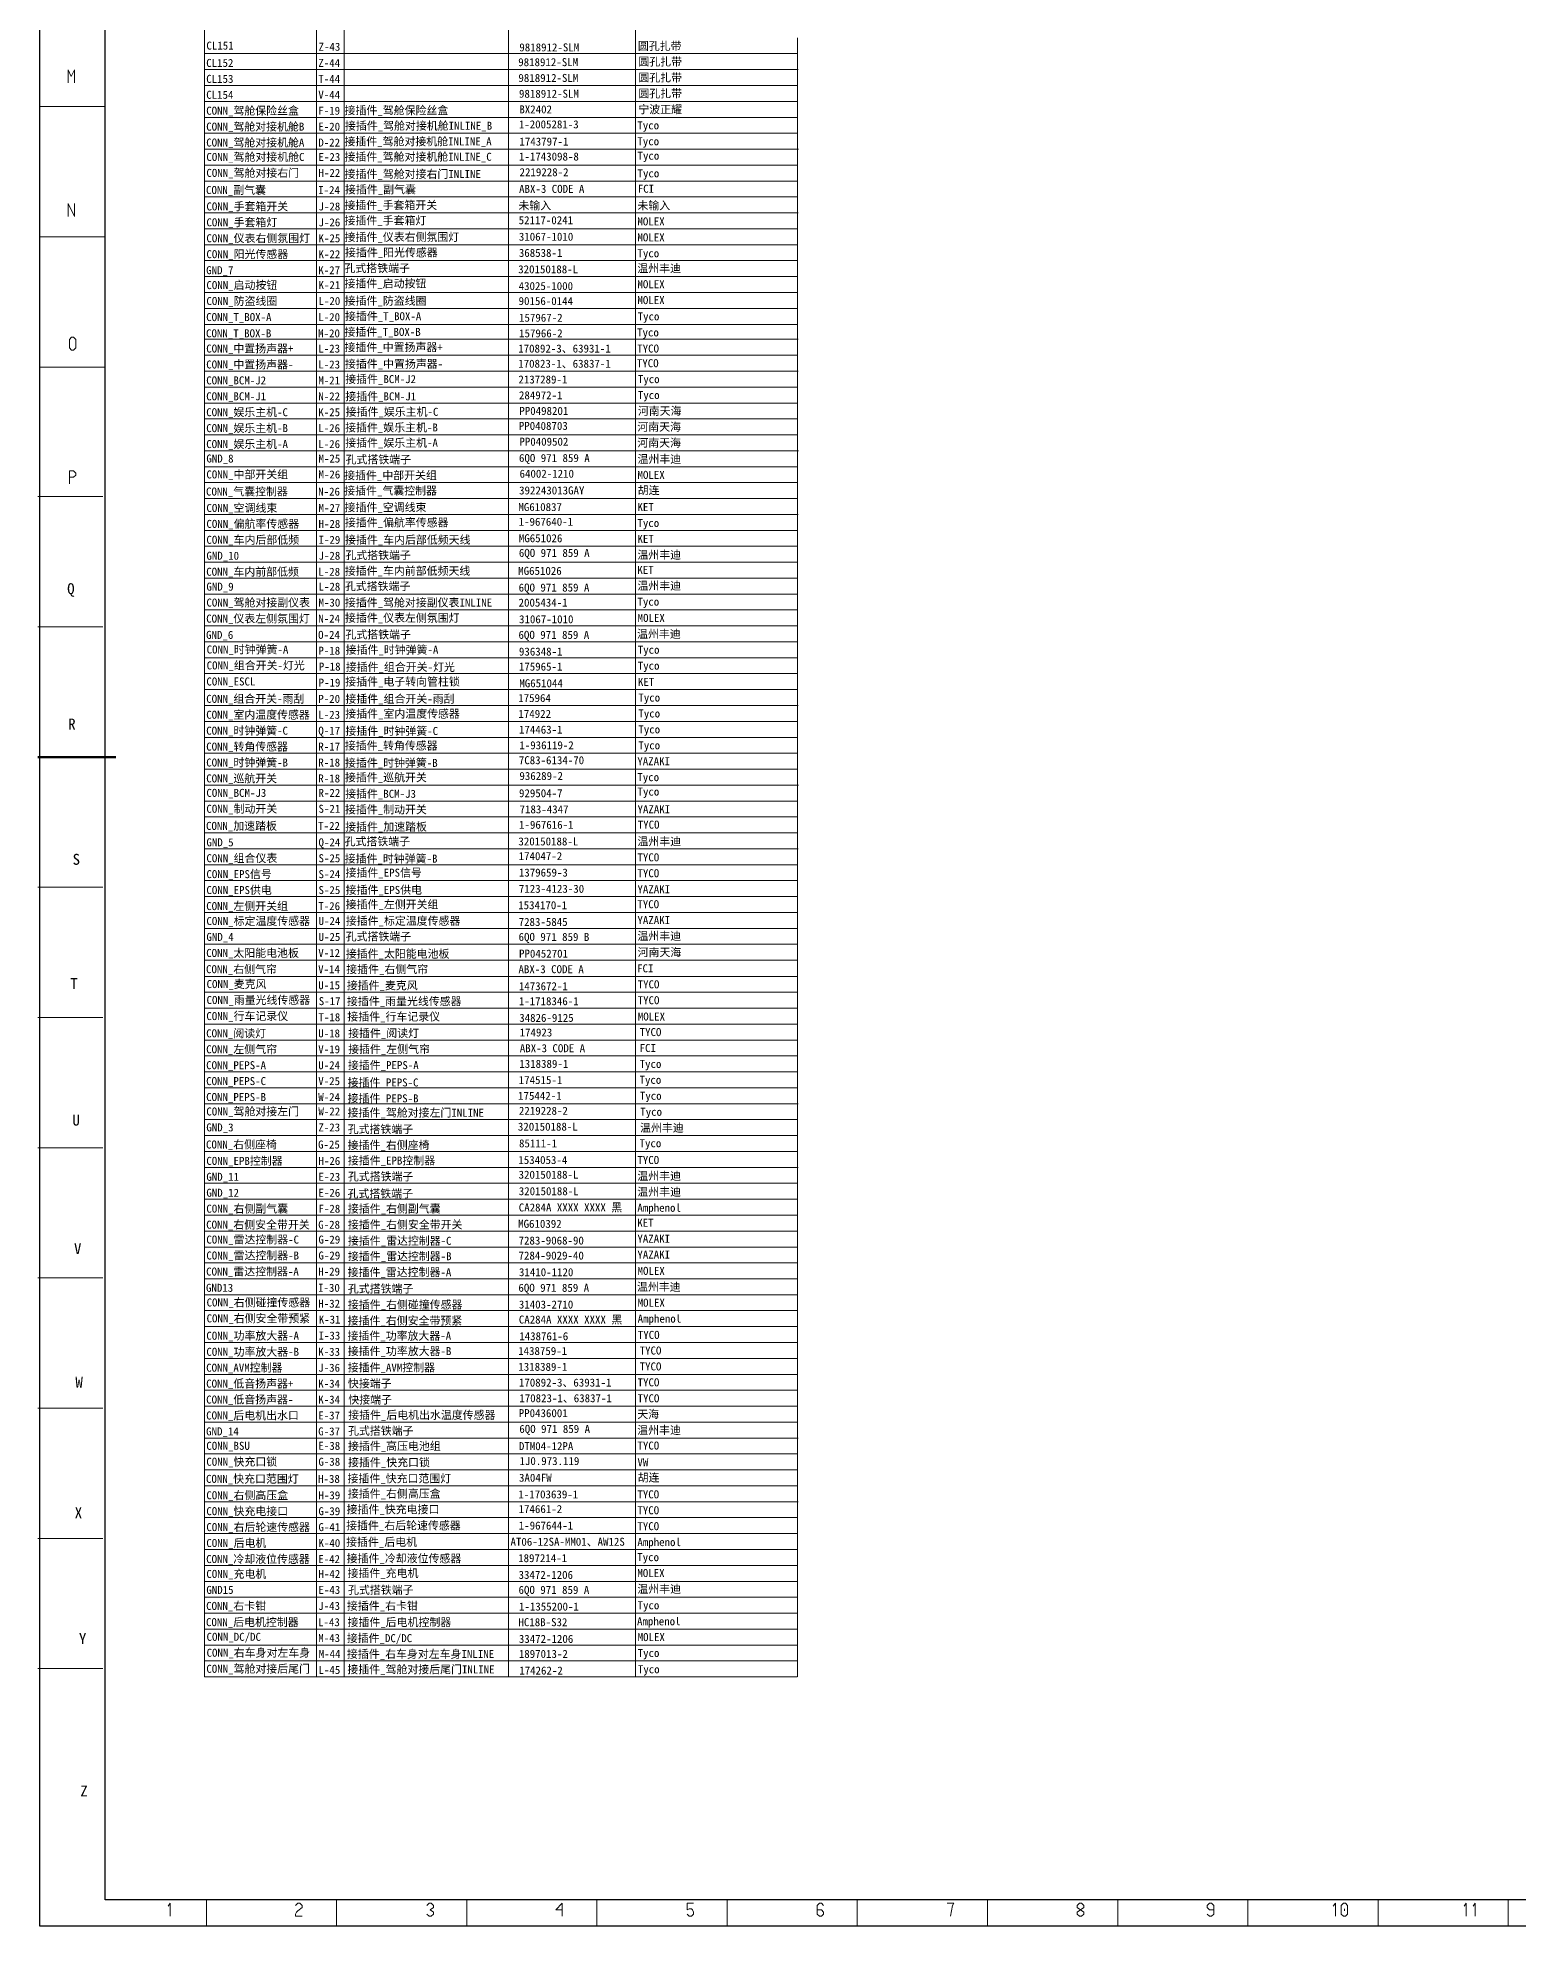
# Model space of a CAD drawing. Header units: millimetres. Extents: x 17 to 3784, y 12 to 1382.
# Drawn here: x 17 to 586, y 12 to 737 of the extents above; entities that cross this region are included whole.
import ezdxf

# ---------------------------------------------------------------- set-up
doc = ezdxf.new("R2010")
doc.units = ezdxf.units.MM
doc.styles.add('FangSong_GB2312_Style', font='simfang.ttf')

msp = doc.modelspace()

# ---------------------------------------------------------------- linework, layer by layer
for points in [[(18.14, 1381.34), (3479.85, 1381.34), (3479.85, 12.21), (18.14, 12.21)], [(43.28, 1371.36), (3469.6, 1371.36), (3469.6, 22.31), (43.28, 22.31)]]:
    msp.add_lwpolyline(points, close=True)
at = {"color": 0, "linetype": 'Continuous', "lineweight": 13}
for points in [[(81.45, 865.64), (81.45, 731.18)], [(124.51, 865.64), (124.51, 731.18)], [(135.06, 865.64), (135.06, 731.18)], [(198.21, 865.64), (198.21, 731.18)], [(247, 865.64), (247, 731.18)], [(81.45, 737.27), (81.45, 602.8)], [(124.51, 737.27), (124.51, 602.8)], [(135.06, 737.27), (135.06, 602.8)], [(198.21, 737.27), (198.21, 602.8)], [(247, 737.27), (247, 602.8)], [(309.22, 737.27), (309.22, 602.8)], [(81.45, 731.18), (309.15, 731.18)], [(81.45, 725.04), (309.41, 725.04)], [(81.45, 718.93), (309.18, 718.93)], [(81.45, 712.82), (309.29, 712.82)], [(81.45, 706.71), (309.25, 706.71)], [(81.45, 700.6), (309.37, 700.6)], [(81.45, 694.48), (309.53, 694.48)], [(81.45, 688.37), (309.25, 688.37)], [(81.45, 682.26), (309.16, 682.26)], [(81.45, 676.15), (309.14, 676.15)], [(81.45, 670.04), (309.44, 670.04)], [(81.45, 663.92), (309.17, 663.92)], [(81.45, 657.81), (309.16, 657.81)], [(81.45, 651.7), (309.18, 651.7)], [(81.45, 645.59), (309.22, 645.59)], [(81.45, 639.48), (309.37, 639.48)], [(81.45, 633.36), (309.37, 633.36)], [(81.45, 627.25), (309.19, 627.25)], [(81.45, 621.5), (81.45, 487.03)], [(81.45, 621.5), (309.43, 621.5)], [(124.51, 621.5), (124.51, 487.03)], [(135.06, 621.5), (135.06, 487.03)], [(198.21, 621.5), (198.21, 487.03)], [(247, 621.5), (247, 487.03)], [(309.22, 621.5), (309.22, 493.15)], [(81.45, 615.38), (309.18, 615.38)], [(81.45, 609.27), (309.41, 609.27)], [(81.45, 603.16), (309.18, 603.16)], [(81.45, 597.05), (309.29, 597.05)], [(81.45, 590.94), (309.25, 590.94)], [(81.45, 584.82), (309.36, 584.82)], [(81.45, 578.71), (309.53, 578.71)], [(81.45, 572.6), (309.25, 572.6)], [(81.45, 566.49), (309.16, 566.49)], [(81.45, 560.38), (309.14, 560.38)], [(81.45, 554.26), (309.43, 554.26)], [(81.45, 548.15), (309.17, 548.15)], [(81.45, 542.04), (309.16, 542.04)], [(81.45, 535.93), (309.18, 535.93)], [(81.45, 529.82), (309.22, 529.82)], [(81.45, 523.7), (309.36, 523.7)], [(81.45, 517.59), (309.36, 517.59)], [(81.45, 511.48), (309.19, 511.48)], [(81.45, 505.37), (309.24, 505.37)], [(81.45, 499.26), (309.15, 499.26)], [(81.45, 493.14), (309.24, 493.14)], [(124.51, 493.12), (124.51, 358.66)], [(135.06, 493.12), (135.06, 358.66)], [(198.21, 493.12), (198.21, 358.66)], [(247, 493.12), (247, 358.66)], [(309.23, 493.12), (309.23, 358.66)], [(81.45, 487.03), (309.15, 487.03)], [(81.45, 480.9), (309.41, 480.9)], [(81.45, 474.78), (309.18, 474.78)], [(81.45, 468.67), (309.29, 468.67)], [(81.45, 462.56), (309.25, 462.56)], [(81.45, 456.45), (309.37, 456.45)], [(81.45, 450.34), (309.53, 450.34)], [(81.45, 444.22), (309.25, 444.22)], [(81.45, 438.11), (309.16, 438.11)], [(81.45, 432), (309.14, 432)], [(81.45, 425.89), (309.44, 425.89)], [(81.45, 419.78), (309.17, 419.78)], [(81.45, 413.66), (309.16, 413.66)], [(81.45, 407.55), (309.18, 407.55)], [(81.45, 401.44), (309.22, 401.44)], [(81.45, 395.33), (309.37, 395.33)], [(81.45, 389.22), (309.37, 389.22)], [(81.45, 383.11), (309.19, 383.11)], [(81.42, 376.91), (309.22, 376.91)], [(81.42, 370.8), (309.12, 370.8)], [(81.42, 364.68), (309.22, 364.68)], [(81.42, 358.57), (309.12, 358.57)], [(81.42, 358.57), (81.42, 236.33)], [(81.42, 358.57), (309.38, 358.57)], [(124.48, 358.57), (124.48, 236.33)], [(135.03, 358.57), (135.03, 236.33)], [(198.18, 358.57), (198.18, 236.33)], [(246.98, 358.57), (246.98, 236.33)], [(309.2, 358.57), (309.2, 242.45)], [(81.42, 352.46), (309.15, 352.46)], [(81.42, 346.35), (309.27, 346.35)], [(81.42, 340.24), (309.23, 340.24)], [(81.42, 334.12), (309.34, 334.12)], [(81.42, 328.01), (309.5, 328.01)], [(81.42, 321.9), (309.23, 321.9)], [(81.42, 315.79), (309.13, 315.79)], [(81.42, 309.68), (309.11, 309.68)], [(81.42, 303.56), (309.41, 303.56)], [(81.42, 297.45), (309.14, 297.45)], [(81.42, 291.34), (309.14, 291.34)], [(81.42, 285.23), (309.15, 285.23)], [(81.42, 279.12), (309.19, 279.12)], [(81.42, 273), (309.34, 273)], [(81.42, 266.89), (309.34, 266.89)], [(81.42, 260.78), (309.16, 260.78)], [(81.42, 254.67), (309.22, 254.67)], [(81.42, 248.56), (309.12, 248.56)], [(81.42, 242.44), (309.22, 242.44)], [(81.43, 242.42), (81.43, 107.96)], [(124.48, 242.42), (124.48, 107.96)], [(135.04, 242.42), (135.04, 107.96)], [(198.19, 242.42), (198.19, 107.96)], [(246.98, 242.42), (246.98, 107.96)], [(309.2, 242.42), (309.2, 107.96)], [(81.42, 236.33), (309.12, 236.33)], [(81.43, 230.2), (309.39, 230.2)], [(81.43, 224.09), (309.15, 224.09)], [(81.43, 217.97), (309.27, 217.97)], [(81.43, 211.86), (309.23, 211.86)], [(81.43, 205.75), (309.34, 205.75)], [(81.43, 199.64), (309.51, 199.64)], [(81.43, 193.53), (309.23, 193.53)], [(81.43, 187.41), (309.13, 187.41)], [(81.43, 181.3), (309.11, 181.3)], [(81.43, 175.19), (309.41, 175.19)], [(81.43, 169.08), (309.14, 169.08)], [(81.43, 162.97), (309.14, 162.97)], [(81.43, 156.85), (309.15, 156.85)], [(81.43, 150.74), (309.19, 150.74)], [(81.43, 144.63), (309.34, 144.63)], [(81.43, 138.52), (309.34, 138.52)], [(81.43, 132.41), (309.16, 132.41)], [(81.43, 126.29), (309.22, 126.29)], [(81.43, 120.18), (309.13, 120.18)], [(81.43, 114.07), (309.22, 114.07)], [(81.43, 107.96), (309.13, 107.96)]]:
    msp.add_lwpolyline(points, dxfattribs=at)
at = {"color": 7, "linetype": 'Continuous', "lineweight": 13}
for points in [[(29.03, 719.95), (29.03, 724.95)], [(29.03, 724.95), (30.28, 722.45)], [(30.28, 722.45), (31.53, 724.95)], [(31.53, 724.95), (31.53, 719.95)], [(18.18, 710.87), (43.18, 710.87)], [(29.03, 668.64), (29.03, 673.64)], [(29.03, 673.64), (31.53, 668.64)], [(31.53, 668.64), (31.53, 673.64)], [(18.18, 660.87), (43.18, 660.87)], [(30.38, 622.33), (29.53, 621.47)], [(29.53, 621.47), (29.53, 618.18)], [(29.53, 618.18), (30.38, 617.33)], [(31.16, 622.33), (30.38, 622.33)], [(30.38, 617.33), (31.16, 617.33)], [(32.03, 621.47), (31.16, 622.33)], [(31.16, 617.33), (32.03, 618.18)], [(32.03, 621.08), (32.03, 621.47)], [(32.03, 618.58), (32.03, 621.08)], [(32.03, 618.18), (32.03, 618.58)], [(18.18, 610.87), (43.18, 610.87)], [(29.53, 566.02), (29.53, 571.02)], [(29.53, 571.02), (31.16, 571.02)], [(31.16, 568.52), (29.53, 568.52)], [(31.16, 571.02), (32.03, 570.16)], [(32.03, 569.38), (31.16, 568.52)], [(32.03, 570.16), (32.03, 569.38)], [(17.39, 561.13), (42.39, 561.13)], [(17.39, 511.13), (42.39, 511.13)], [(17.39, 411.14), (42.39, 411.14)], [(17.39, 361.13), (42.39, 361.13)], [(17.39, 311.13), (42.39, 311.13)], [(17.39, 261.13), (42.39, 261.13)], [(17.39, 211.13), (42.39, 211.13)], [(17.39, 161.13), (42.39, 161.13)], [(17.39, 111.13), (42.39, 111.13)], [(82.18, 12.34), (82.18, 22.33)], [(132.18, 12.34), (132.18, 22.33)], [(182.18, 12.34), (182.18, 22.33)], [(232.18, 12.34), (232.18, 22.33)], [(282.18, 12.34), (282.18, 22.33)], [(332.18, 12.34), (332.18, 22.33)], [(382.18, 12.34), (382.18, 22.33)], [(432.18, 12.34), (432.18, 22.33)], [(482.18, 12.34), (482.18, 22.33)], [(532.18, 12.34), (532.18, 22.33)], [(582.18, 12.34), (582.18, 22.33)], [(68.3, 21.03), (67.44, 19.93)], [(68.3, 16.03), (68.3, 21.03)], [(116.44, 20.17), (117.29, 21.03)], [(116.83, 17.67), (116.44, 16.88)], [(116.44, 16.88), (116.44, 16.03)], [(116.44, 16.03), (118.94, 16.03)], [(117.29, 18.13), (116.83, 17.67)], [(117.29, 21.03), (118.08, 21.03)], [(118.94, 19.39), (117.29, 18.13)], [(118.08, 21.03), (118.94, 20.17)], [(118.94, 20.17), (118.94, 19.39)], [(166.89, 20.17), (167.75, 21.03)], [(167.75, 16.03), (166.89, 16.88)], [(167.75, 21.03), (168.53, 21.03)], [(168.53, 16.03), (167.75, 16.03)], [(169.39, 19.39), (168.14, 18.53)], [(168.14, 18.53), (169.39, 17.67)], [(168.53, 21.03), (169.39, 20.17)], [(169.39, 16.88), (168.53, 16.03)], [(169.39, 20.17), (169.39, 19.39)], [(169.39, 17.67), (169.39, 16.88)], [(218.84, 21.03), (216.34, 18.53)], [(216.34, 18.53), (218.84, 18.53)], [(218.84, 16.03), (218.84, 21.03)], [(269.29, 21.03), (266.79, 21.03)], [(266.79, 21.03), (266.79, 18.53)], [(266.79, 18.53), (267.65, 18.92)], [(267.65, 16.03), (266.79, 16.88)], [(267.65, 18.92), (268.43, 18.92)], [(268.43, 16.03), (267.65, 16.03)], [(268.43, 18.92), (268.9, 18.53)], [(269.29, 16.88), (268.43, 16.03)], [(268.9, 18.53), (269.29, 17.67)], [(269.29, 17.67), (269.29, 16.88)], [(317.59, 21.03), (316.74, 20.17)], [(316.74, 20.17), (316.74, 16.88)], [(318.38, 18.53), (316.74, 18.53)], [(316.74, 16.88), (317.59, 16.03)], [(318.38, 21.03), (317.59, 21.03)], [(317.59, 16.03), (318.38, 16.03)], [(319.24, 20.17), (318.38, 21.03)], [(319.24, 17.67), (318.38, 18.53)], [(318.38, 16.03), (319.24, 16.88)], [(319.24, 16.88), (319.24, 17.67)], [(369.19, 21.03), (366.69, 21.03)], [(367.94, 16.03), (368.33, 18.13)], [(368.33, 18.13), (368.79, 20.17)], [(368.79, 20.17), (369.19, 21.03)], [(416.64, 20.17), (417.5, 21.03)], [(416.64, 19.39), (416.64, 20.17)], [(419.14, 17.67), (416.64, 19.39)], [(419.14, 19.39), (416.64, 17.67)], [(416.64, 17.67), (416.64, 16.88)], [(416.64, 16.88), (417.5, 16.03)], [(417.5, 21.03), (418.28, 21.03)], [(417.5, 16.03), (418.28, 16.03)], [(418.28, 21.03), (419.14, 20.17)], [(418.28, 16.03), (419.14, 16.88)], [(419.14, 20.17), (419.14, 19.39)], [(419.14, 16.88), (419.14, 17.67)], [(466.59, 20.17), (467.45, 21.03)], [(466.59, 19.39), (466.59, 20.17)], [(467.45, 18.53), (466.59, 19.39)], [(467.45, 16.03), (466.59, 16.88)], [(467.45, 21.03), (468.23, 21.03)], [(469.09, 18.53), (467.45, 18.53)], [(468.23, 16.03), (467.45, 16.03)], [(468.23, 21.03), (469.09, 20.17)], [(469.09, 16.88), (468.23, 16.03)], [(469.09, 20.17), (469.09, 16.88)], [(515.82, 21.03), (514.96, 19.93)], [(515.82, 16.03), (515.82, 21.03)], [(518.87, 21.03), (518.01, 20.17)], [(518.01, 20.17), (518.01, 16.88)], [(518.01, 16.88), (518.87, 16.03)], [(519.65, 21.03), (518.87, 21.03)], [(518.87, 16.03), (519.65, 16.03)], [(519.26, 18.92), (519.26, 18.13)], [(520.51, 20.17), (519.65, 21.03)], [(519.65, 16.03), (520.51, 16.88)], [(520.51, 19.78), (520.51, 20.17)], [(520.51, 17.28), (520.51, 19.78)], [(520.51, 16.88), (520.51, 17.28)], [(566.08, 21.03), (565.22, 19.93)], [(566.08, 16.03), (566.08, 21.03)], [(569.52, 21.03), (568.66, 19.93)], [(569.52, 16.03), (569.52, 21.03)]]:
    msp.add_lwpolyline(points, dxfattribs=at)
at = {"color": 253, "linetype": 'Continuous', "lineweight": 13}
msp.add_lwpolyline([(81.45, 493.12), (81.45, 358.66)], dxfattribs=at)
at = {"color": 7, "linetype": 'Continuous', "lineweight": 50}
msp.add_lwpolyline([(17.39, 461.13), (47.39, 461.13)], dxfattribs=at)

# ---------------------------------------------------------------- texts
at = {"color": 0, "linetype": 'Continuous', "style": 'FangSong_GB2312_Style'}
for s, height, p in [('CL151', 3.072, (82.17, 732.74)), ('Z-43', 3.072, (125.25, 732.3)), ('9818912-SLM ', 3.0724, (202.36, 732.06)), ('圆孔扎带', 3.072, (247.91, 732.57)), ('CL152', 3.072, (82.1, 726.08)), ('Z-44', 3.072, (125.16, 726.08)), ('9818912-SLM ', 3.0724, (201.94, 726.38)), ('圆孔扎带', 3.072, (248.08, 726.57)), ('CL153', 3.072, (82.1, 719.96)), ('T-44', 3.072, (125.16, 719.96)), ('9818912-SLM ', 3.0724, (202.01, 720.32)), ('圆孔扎带', 3.072, (248.08, 720.45)), ('圆孔扎带', 3.072, (248.08, 714.34)), ('CL154', 3.072, (82.1, 713.85)), ('CONN_驾舱保险丝盒', 3.0724, (82.1, 707.74)), ('V-44', 3.072, (125.16, 713.85)), ('F-19', 3.072, (125.16, 707.74)), ('接插件_驾舱保险丝盒', 3.072, (135.26, 707.89)), ('9818912-SLM ', 3.0724, (202.23, 714.26)), ('BX2402', 3.072, (202.37, 708.26)), ('宁波正耀', 3.072, (248.08, 708.23)), ('CONN_驾舱对接机舱B', 3.0724, (82.1, 701.63)), ('E-20', 3.072, (125.16, 701.63)), ('接插件_驾舱对接机舱INLINE_B', 3.0724, (135.39, 701.96)), ('1-2005281-3', 3.0724, (202.17, 702.51)), ('Tyco', 3.072, (247.69, 702.12)), ('CONN_驾舱对接机舱A', 3.0724, (82.1, 695.52)), ('D-22', 3.072, (125.16, 695.52)), ('接插件_驾舱对接机舱INLINE_A', 3.0724, (135.19, 695.94)), ('1743797-1 ', 3.072, (202.39, 695.88)), ('Tyco', 3.072, (247.69, 696.01)), ('CONN_驾舱对接机舱C', 3.0724, (82.17, 689.98)), ('E-23', 3.072, (125.22, 689.98)), ('接插件_驾舱对接机舱INLINE_C', 3.0724, (135.22, 690.06)), ('1-1743098-8', 3.0724, (202.23, 690.14)), ('Tyco', 3.072, (247.76, 690.47)), ('CONN_驾舱对接右门', 3.0724, (82.17, 683.86)), ('H-22', 3.072, (125.22, 683.86)), ('接插件_驾舱对接右门INLINE', 3.0724, (135.27, 683.43)), ('2219228-2', 3.072, (202.45, 684.14)), ('Tyco', 3.072, (247.76, 683.69)), ('CONN_副气囊', 3.072, (82.04, 677.29)), ('CONN_手套箱开关', 3.072, (82.18, 670.99)), ('I-24', 3.072, (125.1, 677.29)), ('接插件_手套箱开关', 3.072, (135.2, 671.48)), ('接插件_副气囊', 3.072, (135.4, 677.5)), ('未输入', 3.072, (202.01, 671.34)), ('ABX-3 CODE A', 3.0724, (202.27, 677.73)), ('未输入', 3.072, (247.73, 671.34)), ('FCI', 3.072, (247.84, 677.78)), ('CONN_手套箱灯', 3.072, (82.18, 664.88)), ('J-28', 3.072, (125.23, 670.99)), ('J-26', 3.072, (125.23, 664.88)), ('接插件_手套箱灯', 3.072, (135.23, 665.59)), ('52117-0241 ', 3.0724, (202.1, 665.7)), ('MOLEX', 3.072, (247.73, 665.23)), ('CONN_仪表右侧氛围灯', 3.0724, (82.18, 658.77)), ('K-25', 3.072, (125.23, 658.77)), ('接插件_仪表右侧氛围灯', 3.0724, (135.27, 659.22)), ('31067-1010', 3.072, (202.18, 659.37)), ('MOLEX', 3.072, (247.73, 659.11)), ('CONN_阳光传感器', 3.072, (82.18, 652.65)), ('K-22', 3.072, (125.23, 652.65)), ('接插件_阳光传感器', 3.072, (135.4, 653.29)), ('368538-1', 3.072, (202.18, 653.15)), ('Tyco', 3.072, (247.73, 653)), ('GND_7', 3.072, (82.1, 646.5)), ('K-27', 3.072, (125.16, 646.5)), ('孔式搭铁端子', 3.072, (135.2, 647.27)), ('320150188-L', 3.0724, (201.93, 646.85)), ('温州丰迪', 3.072, (247.69, 647.22)), ('CONN_启动按钮', 3.072, (82.18, 640.78)), ('CONN_防盗线圈', 3.072, (82.18, 634.67)), ('K-21', 3.072, (125.23, 640.78)), ('接插件_启动按钮', 3.072, (135.23, 641.39)), ('接插件_防盗线圈', 3.072, (135.28, 634.76)), ('43025-1000', 3.072, (202.1, 640.42)), ('MOLEX', 3.072, (247.73, 641.13)), ('MOLEX', 3.072, (247.73, 635.02)), ('CONN_T_BOX-A', 3.0724, (82.09, 628.5)), ('L-20', 3.072, (125.15, 628.5)), ('L-20', 3.072, (125.23, 634.67)), ('接插件_T_BOX-A', 3.0724, (135.41, 628.83)), ('90156-0144', 3.072, (202.08, 634.66)), ('157967-2', 3.072, (202.25, 628.26)), ('Tyco', 3.072, (247.8, 628.77)), ('CONN_T_BOX-B', 3.0724, (82.04, 622.27)), ('M-20', 3.072, (125.09, 622.27)), ('接插件_T_BOX-B', 3.0724, (135.2, 622.81)), ('157966-2', 3.072, (202.27, 622.27)), ('Tyco', 3.072, (247.59, 622.62)), ('CONN_中置扬声器+', 3.0724, (82.1, 616.42)), ('L-23', 3.072, (125.16, 616.42)), ('接插件_中置扬声器+', 3.072, (135.23, 616.92)), ('CONN_中置扬声器-', 3.0724, (82.1, 610.3)), ('L-23', 3.072, (125.16, 610.3)), ('接插件_中置扬声器-', 3.072, (135.38, 610.52)), ('CONN_BCM-J2', 3.0724, (82.1, 604.19)), ('M-21', 3.072, (125.16, 604.19)), ('接插件_BCM-J2', 3.072, (135.48, 604.69)), ('2137289-1', 3.072, (202, 604.54)), ('Tyco', 3.072, (247.89, 604.68)), ('CONN_BCM-J1', 3.0724, (82.1, 598.08)), ('CONN_娱乐主机-C', 3.0724, (82.1, 591.97)), ('N-22', 3.072, (125.16, 598.08)), ('K-25', 3.072, (125.16, 591.97)), ('接插件_BCM-J1', 3.072, (135.53, 598.06)), ('接插件_娱乐主机-C', 3.072, (135.66, 592.13)), ('284972-1', 3.072, (202.22, 598.48)), ('PP0498201', 3.072, (202.37, 592.48)), ('Tyco', 3.072, (247.89, 598.57)), ('河南天海', 3.072, (247.89, 592.46)), ('CONN_娱乐主机-B', 3.0724, (82.1, 585.86)), ('L-26', 3.072, (125.16, 585.86)), ('接插件_娱乐主机-B', 3.072, (135.46, 586.11)), ('PP0408703', 3.072, (202.17, 586.74)), ('河南天海', 3.072, (247.69, 586.35)), ('CONN_娱乐主机-A', 3.0724, (82.1, 579.74)), ('L-26', 3.072, (125.16, 579.74)), ('接插件_娱乐主机-A', 3.072, (135.49, 580.23)), ('PP0409502', 3.072, (202.39, 580.68)), ('河南天海', 3.072, (247.69, 580.23)), ('GND_8', 3.072, (82.16, 574.2)), ('M-25', 3.072, (125.22, 574.2)), ('孔式搭铁端子', 3.072, (135.63, 573.82)), ('6QO 971 859 A', 3.0724, (202.23, 574.39)), ('温州丰迪', 3.072, (247.76, 573.99)), ('CONN_中部开关组', 3.072, (82.16, 568.09)), ('M-26', 3.072, (125.22, 568.09)), ('接插件_中部开关组', 3.072, (135.09, 567.75)), ('64002-1210', 3.072, (202.45, 568.37)), ('MOLEX', 3.072, (247.76, 567.92)), ('CONN_气囊控制器', 3.072, (82.04, 561.51)), ('CONN_空调线束', 3.072, (82.18, 555.22)), ('N-26', 3.072, (125.1, 561.51)), ('接插件_气囊控制器', 3.072, (135.12, 561.86)), ('接插件_空调线束', 3.072, (135.26, 555.46)), ('MG610837', 3.072, (202.01, 555.57)), ('392243013GAY', 3.0724, (202.27, 561.95)), ('KET', 3.072, (247.73, 555.57)), ('胡连', 3.072, (247.84, 562.01)), ('CONN_偏航率传感器', 3.0724, (82.18, 549.11)), ('M-27', 3.072, (125.23, 555.22)), ('H-28', 3.072, (125.23, 549.11)), ('接插件_偏航率传感器', 3.072, (135.36, 549.63)), ('1-967640-1', 3.072, (202.1, 549.93)), ('Tyco', 3.072, (247.73, 549.45)), ('CONN_车内后部低频', 3.0724, (82.18, 542.99)), ('I-29', 3.072, (125.23, 542.99)), ('接插件_车内后部低频天线', 3.0724, (135.42, 543)), ('MG651026', 3.072, (202.18, 543.6)), ('KET', 3.072, (247.73, 543.34)), ('GND_10', 3.072, (82.18, 536.88)), ('J-28', 3.072, (125.23, 536.88)), ('孔式搭铁端子', 3.072, (135.54, 537.07)), ('6QO 971 859 A', 3.0724, (202.18, 537.96)), ('温州丰迪', 3.072, (247.73, 537.23)), ('CONN_车内前部低频', 3.0724, (82.1, 530.73)), ('L-28', 3.072, (125.16, 530.73)), ('接插件_车内前部低频天线', 3.0724, (135.34, 531.05)), ('MG651026', 3.072, (201.93, 531.07)), ('KET', 3.072, (247.69, 531.45)), ('GND_9', 3.072, (82.18, 525.01)), ('CONN_驾舱对接副仪表', 3.0724, (82.18, 518.89)), ('L-28', 3.072, (125.23, 525.01)), ('接插件_驾舱对接副仪表INLINE', 3.0724, (135.38, 518.9)), ('孔式搭铁端子', 3.072, (135.37, 525.16)), ('6QO 971 859 A', 3.0724, (202.1, 524.65)), ('Tyco', 3.072, (247.73, 519.24)), ('温州丰迪', 3.072, (247.73, 525.36)), ('CONN_仪表左侧氛围灯', 3.0724, (82.09, 512.73)), ('N-24', 3.072, (125.15, 512.73)), ('M-30', 3.072, (125.23, 518.89)), ('接插件_仪表左侧氛围灯', 3.0724, (135.41, 513.01)), ('2005434-1', 3.072, (202.08, 518.88)), ('31067-1010', 3.072, (202.25, 512.49)), ('MOLEX', 3.072, (247.8, 513)), ('GND_6', 3.072, (82.04, 506.49)), ('O-24', 3.072, (125.09, 506.49)), ('孔式搭铁端子', 3.072, (135.56, 506.61)), ('6QO 971 859 A', 3.0724, (202.04, 506.5)), ('温州丰迪', 3.072, (247.59, 506.84)), ('CONN_时钟弹簧-A ', 3.0724, (82.26, 500.87)), ('P-18', 3.072, (125.18, 500.42)), ('接插件_时钟弹簧-A ', 3.0724, (135.66, 500.77)), ('936348-1', 3.072, (202.21, 500.08)), ('Tyco ', 3.072, (247.84, 500.78)), ('CONN_组合开关-灯光', 3.0724, (82.26, 494.76)), ('P-18', 3.072, (125.34, 494.32)), ('接插件_组合开关-灯光', 3.0724, (135.71, 494.15)), ('175965-1', 3.072, (202.19, 494.31)), ('Tyco ', 3.072, (247.84, 494.67)), ('CONN_ESCL', 3.072, (82.17, 488.59)), ('P-19', 3.072, (125.26, 488.16)), ('接插件_电子转向管柱锁 ', 3.0724, (135.51, 488.53)), ('MG651044', 3.072, (202.36, 487.91)), ('KET', 3.072, (247.91, 488.42)), ('CONN_组合开关-雨刮', 3.0724, (82.1, 481.93)), ('CONN_室内温度传感器', 3.0724, (82.1, 475.82)), ('P-20', 3.072, (125.16, 481.93)), ('L-23', 3.072, (125.16, 475.82)), ('接插件_室内温度传感器', 3.0724, (135.51, 476.21)), ('接插件_组合开关-雨刮', 3.0724, (135.56, 481.9)), ('175964', 3.072, (201.94, 482.24)), ('174922', 3.072, (202.01, 476.17)), ('Tyco ', 3.072, (248.08, 482.42)), ('Tyco ', 3.072, (248.08, 476.31)), ('CONN_时钟弹簧-C', 3.0724, (82.1, 469.7)), ('Q-17', 3.072, (125.16, 469.7)), ('接插件_时钟弹簧-C', 3.072, (135.56, 469.59)), ('174463-1', 3.072, (202.23, 470.11)), ('Tyco ', 3.072, (248.08, 470.19)), ('CONN_转角传感器', 3.072, (82.1, 463.59)), ('R-17', 3.072, (125.16, 463.59)), ('接插件_转角传感器', 3.072, (135.36, 463.97)), ('1-936119-2', 3.072, (202.37, 464.11)), ('Tyco ', 3.072, (248.08, 464.08)), ('CONN_时钟弹簧-B', 3.0724, (82.1, 457.48)), ('R-18', 3.072, (125.16, 457.48)), ('接插件_时钟弹簧-B', 3.072, (135.41, 457.34)), ('7C83-6134-70', 3.0724, (202.17, 458.37)), ('YAZAKI ', 3.072, (247.69, 457.97)), ('CONN_巡航开关', 3.072, (82.1, 451.37)), ('R-18', 3.072, (125.16, 451.37)), ('接插件_巡航开关', 3.072, (135.41, 451.76)), ('936289-2', 3.072, (202.39, 452.31)), ('Tyco ', 3.072, (247.69, 451.86)), ('CONN_BCM-J3', 3.0724, (82.17, 445.83)), ('CONN_制动开关', 3.072, (82.17, 439.72)), ('S-21', 3.072, (125.22, 439.72)), ('R-22', 3.072, (125.22, 445.83)), ('接插件_制动开关', 3.072, (135.41, 439.44)), ('接插件_BCM-J3', 3.072, (135.46, 445.47)), ('929504-7', 3.072, (202.23, 445.69)), ('7183-4347', 3.072, (202.45, 439.51)), ('YAZAKI ', 3.072, (247.76, 439.55)), ('Tyco ', 3.072, (247.76, 446.32)), ('CONN_加速踏板', 3.072, (82.04, 433.14)), ('T-22', 3.072, (125.1, 433.14)), ('接插件_加速踏板', 3.072, (135.46, 432.82)), ('1-967616-1', 3.072, (202.27, 433.58)), ('TYCO ', 3.072, (247.84, 433.63)), ('GND_5', 3.072, (82.18, 426.84)), ('Q-24', 3.072, (125.23, 426.84)), ('孔式搭铁端子', 3.072, (135.26, 427.2)), ('320150188-L', 3.0724, (202.01, 427.19)), ('温州丰迪', 3.072, (247.73, 427.19)), ('CONN_组合仪表', 3.072, (82.18, 420.73)), ('S-25', 3.072, (125.23, 420.73)), ('接插件_时钟弹簧-B', 3.072, (135.31, 420.57)), ('174047-2', 3.072, (202.1, 421.55)), ('TYCO ', 3.072, (247.73, 421.08)), ('CONN_EPS信号', 3.072, (82.18, 414.62)), ('S-24', 3.072, (125.23, 414.62)), ('接插件_EPS信号', 3.072, (135.61, 415.19)), ('1379659-3', 3.072, (202.18, 415.22)), ('TYCO ', 3.072, (247.73, 414.97)), ('CONN_EPS供电', 3.072, (82.18, 408.51)), ('S-25', 3.072, (125.23, 408.51)), ('接插件_EPS供电', 3.072, (135.66, 408.57)), ('接插件_左侧开关组', 3.072, (135.67, 402.99)), ('7123-4123-30', 3.0724, (202.18, 409)), ('TYCO ', 3.072, (247.69, 403.07)), ('YAZAKI ', 3.072, (247.73, 408.85)), ('CONN_左侧开关组', 3.072, (82.1, 402.35)), ('CONN_标定温度传感器', 3.0724, (82.18, 396.63)), ('T-26', 3.072, (125.16, 402.35)), ('U-24', 3.072, (125.24, 396.63)), ('接插件_标定温度传感器', 3.0724, (135.72, 396.69)), ('1534170-1', 3.072, (201.93, 402.7)), ('7283-5845', 3.072, (202.1, 396.28)), ('YAZAKI ', 3.072, (247.73, 396.98)), ('GND_4', 3.072, (82.18, 390.52)), ('U-25', 3.072, (125.24, 390.52)), ('孔式搭铁端子', 3.072, (135.66, 390.67)), ('6QO 971 859 B', 3.0724, (202.08, 390.51)), ('温州丰迪', 3.072, (247.73, 390.87)), ('CONN_太阳能电池板', 3.0724, (82.09, 384.36)), ('V-12', 3.072, (125.15, 384.36)), ('接插件_太阳能电池板', 3.072, (135.71, 384.05)), ('PP0452701', 3.072, (202.25, 384.11)), ('河南天海', 3.072, (247.8, 384.62)), ('CONN_右侧气帘', 3.072, (82.04, 378.12)), ('V-14', 3.072, (125.09, 378.12)), ('接插件_右侧气帘', 3.072, (135.88, 378.1)), ('ABX-3 CODE A', 3.0724, (202.04, 378.12)), ('FCI ', 3.072, (247.59, 378.47)), ('CONN_麦克风', 3.072, (82.23, 372.41)), ('CONN_雨量光线传感器', 3.0724, (82.23, 366.3)), ('U-15', 3.072, (125.15, 371.96)), ('接插件_麦克风', 3.072, (136.09, 371.9)), ('1473672-1', 3.072, (202.18, 371.61)), ('TYCO ', 3.072, (247.81, 372.32)), ('CONN_行车记录仪', 3.072, (82.15, 360.13)), ('T-18', 3.072, (125.23, 359.69)), ('S-17', 3.072, (125.32, 365.86)), ('接插件_雨量光线传感器', 3.0724, (136.16, 365.82)), ('接插件_行车记录仪', 3.072, (136.31, 359.91)), ('1-1718346-1', 3.0724, (202.16, 365.85)), ('TYCO ', 3.072, (247.81, 366.21)), ('MOLEX', 3.072, (247.88, 359.96)), ('CONN_阅读灯', 3.072, (82.08, 353.49)), ('U-18', 3.072, (125.13, 353.49)), ('接插件_阅读灯', 3.072, (136.6, 353.55)), ('34826-9125', 3.072, (202.33, 359.45)), ('174923', 3.072, (202.47, 353.84)), ('TYCO ', 3.072, (248.57, 353.98)), ('CONN_左侧气帘', 3.072, (82.08, 347.38)), ('V-19', 3.072, (125.13, 347.38)), ('接插件_左侧气帘', 3.072, (136.6, 347.44)), ('ABX-3 CODE A', 3.0724, (202.55, 347.79)), ('FCI ', 3.072, (248.57, 347.87)), ('CONN_PEPS-A', 3.0724, (82.08, 341.27)), ('U-24', 3.072, (125.13, 341.27)), ('接插件_PEPS-A', 3.072, (136.51, 341.28)), ('1318389-1', 3.072, (202.35, 341.79)), ('Tyco', 3.072, (248.57, 341.76)), ('CONN_PEPS-C', 3.0724, (82.08, 335.16)), ('V-25', 3.072, (125.13, 335.16)), ('接插件_PEPS-C', 3.072, (136.44, 334.64)), ('174515-1', 3.072, (202.14, 335.58)), ('Tyco', 3.072, (248.53, 335.65)), ('CONN_PEPS-B ', 3.0724, (82.08, 329.04)), ('CONN_驾舱对接左门', 3.0724, (82.14, 323.5)), ('W-24', 3.072, (125.13, 329.04)), ('W-22', 3.072, (125.19, 323.5)), ('接插件_PEPS-B', 3.072, (136.44, 328.53)), ('接插件_驾舱对接左门INLINE', 3.0724, (136.44, 323.03)), ('175442-1', 3.072, (201.88, 329.52)), ('2219228-2', 3.072, (202.2, 323.77)), ('Tyco', 3.072, (248.66, 329.53)), ('Tyco', 3.072, (248.81, 323.38)), ('GND_3', 3.072, (82.14, 317.39)), ('Z-23', 3.072, (125.19, 317.39)), ('孔式搭铁端子', 3.072, (136.44, 316.71)), ('320150188-L', 3.0724, (201.81, 317.67)), ('温州丰迪', 3.072, (248.74, 317.22)), ('CONN_右侧座椅', 3.072, (82.02, 310.81)), ('G-25', 3.072, (125.07, 310.81)), ('接插件_右侧座椅', 3.072, (136.44, 310.59)), ('85111-1', 3.072, (202.24, 311.25)), ('Tyco', 3.072, (248.54, 311.31)), ('CONN_EPB控制器 ', 3.0724, (82.15, 304.52)), ('H-26', 3.072, (125.21, 304.52)), ('接插件_EPB控制器 ', 3.0724, (136.51, 304.65)), ('1534053-4', 3.072, (201.98, 304.87)), ('TYCO ', 3.072, (247.7, 304.87)), ('GND_11', 3.072, (82.15, 298.41)), ('E-23', 3.072, (125.21, 298.41)), ('孔式搭铁端子', 3.072, (136.51, 298.54)), ('320150188-L', 3.0724, (202.07, 299.23)), ('温州丰迪', 3.072, (247.7, 298.75)), ('GND_12', 3.072, (82.15, 292.29)), ('E-26', 3.072, (125.21, 292.29)), ('孔式搭铁端子', 3.072, (136.39, 291.96)), ('320150188-L', 3.0724, (202.15, 292.9)), ('温州丰迪', 3.072, (247.7, 292.64)), ('CONN_右侧安全带开关', 3.0724, (82.08, 280.03)), ('CONN_右侧副气囊', 3.072, (82.15, 286.18)), ('G-28', 3.072, (125.13, 280.03)), ('F-28', 3.072, (125.21, 286.18)), ('接插件_右侧副气囊', 3.072, (136.52, 286.18)), ('接插件_右侧安全带开关', 3.0724, (136.52, 280.07)), ('MG610392', 3.072, (201.91, 280.37)), ('CA284A XXXX XXXX 黑', 3.0724, (202.15, 286.64)), ('Amphenol ', 3.072, (247.7, 286.53)), ('KET', 3.072, (247.66, 280.75)), ('CONN_雷达控制器-C', 3.0724, (82.15, 274.31)), ('G-29', 3.072, (125.21, 274.31)), ('接插件_雷达控制器-C', 3.0724, (136.52, 273.86)), ('7283-9068-90', 3.0724, (202.07, 273.95)), ('YAZAKI ', 3.072, (247.71, 274.66)), ('CONN_雷达控制器-B ', 3.0724, (82.15, 268.2)), ('G-29', 3.072, (125.21, 268.2)), ('接插件_雷达控制器-B ', 3.0724, (136.52, 267.92)), ('7284-9029-40', 3.0724, (202.06, 268.18)), ('YAZAKI ', 3.072, (247.71, 268.54)), ('CONN_雷达控制器-A ', 3.0724, (82.07, 262.03)), ('H-29', 3.072, (125.12, 262.03)), ('接插件_雷达控制器-A', 3.0724, (136.44, 261.79)), ('31410-1120', 3.072, (202.22, 261.79)), ('MOLEX', 3.072, (247.78, 262.3)), ('GND13', 3.072, (82.01, 255.8)), ('I-30', 3.072, (125.06, 255.8)), ('孔式搭铁端子', 3.072, (136.52, 255.45)), ('6QO 971 859 A', 3.0724, (202.01, 255.8)), ('温州丰迪', 3.072, (247.56, 256.14)), ('CONN_右侧碰撞传感器', 3.0724, (82.23, 250.17)), ('CONN_右侧安全带预紧', 3.0724, (82.23, 244.06)), ('H-32', 3.072, (125.15, 249.72)), ('K-31', 3.072, (125.32, 243.62)), ('接插件_右侧安全带预紧', 3.0724, (136.44, 243.18)), ('接插件_右侧碰撞传感器', 3.0724, (136.52, 249.34)), ('31403-2710', 3.072, (202.18, 249.38)), ('CA284A XXXX XXXX 黑', 3.0724, (202.17, 243.61)), ('Amphenol ', 3.072, (247.81, 243.97)), ('MOLEX', 3.072, (247.81, 250.08)), ('CONN_功率放大器-A', 3.0724, (82.15, 237.4)), ('I-33', 3.072, (125.23, 237.46)), ('接插件_功率放大器-A', 3.0724, (136.38, 237.36)), ('1438761-6', 3.072, (202.33, 237.21)), ('TYCO ', 3.072, (247.88, 237.72)), ('CONN_功率放大器-B ', 3.0724, (82.16, 231.23)), ('K-33', 3.072, (125.13, 231.23)), ('接插件_功率放大器-B ', 3.0724, (136.46, 231.49)), ('1438759-1', 3.072, (201.91, 231.54)), ('TYCO ', 3.072, (248.57, 231.72)), ('CONN_AVM控制器 ', 3.0724, (82.08, 225.12)), ('J-36', 3.072, (125.13, 225.12)), ('接插件_AVM控制器 ', 3.0724, (136.47, 225.18)), ('1318389-1', 3.072, (201.98, 225.47)), ('TYCO ', 3.072, (248.57, 225.61)), ('K-34', 3.072, (125.13, 219.01)), ('快接端子', 3.072, (136.53, 219.07)), ('CONN_后电机出水口', 3.0724, (82.08, 206.78)), ('K-34', 3.072, (125.13, 212.89)), ('接插件_后电机出水温度传感器 ', 3.0724, (136.63, 206.97)), ('快接端子', 3.072, (136.69, 212.84)), ('GND_14', 3.072, (82.08, 200.67)), ('G-37', 3.072, (125.13, 200.67)), ('E-37', 3.072, (125.13, 206.78)), ('孔式搭铁端子', 3.072, (136.57, 200.89)), ('6QO 971 859 A', 3.0724, (202.36, 201.61)), ('温州丰迪', 3.072, (247.67, 201.16)), ('CONN_BSU ', 3.072, (82.14, 195.13)), ('E-38', 3.072, (125.19, 195.13)), ('接插件_高压电池组', 3.072, (136.56, 195.03)), ('CONN_快充口锁', 3.072, (82.14, 189.02)), ('G-38', 3.072, (125.19, 189.02)), ('接插件_快充口锁', 3.072, (136.58, 188.77)), ('1J0.973.119', 3.0724, (202.42, 189.29)), ('VW', 3.072, (247.73, 188.85)), ('CONN_快充口范围灯', 3.0724, (82.02, 182.44)), ('H-38', 3.072, (125.07, 182.44)), ('接插件_快充口范围灯', 3.072, (136.4, 182.58)), ('3A04FW', 3.072, (202.24, 182.88)), ('胡连', 3.072, (247.81, 182.93)), ('CONN_右侧高压盒', 3.072, (82.15, 176.14)), ('H-39', 3.072, (125.21, 176.14)), ('接插件_快充电接口', 3.072, (136.05, 170.72)), ('接插件_右侧高压盒', 3.072, (136.51, 176.76)), ('1-1703639-1', 3.0724, (201.98, 176.49)), ('TYCO ', 3.072, (247.7, 176.49)), ('CONN_快充电接口', 3.072, (82.15, 170.03)), ('CONN_右后轮速传感器', 3.0724, (82.15, 163.92)), ('G-39', 3.072, (125.21, 170.03)), ('G-41', 3.072, (125.21, 163.92)), ('接插件_右后轮速传感器', 3.0724, (135.84, 164.53)), ('174661-2', 3.072, (202.08, 170.85)), ('1-967644-1', 3.072, (202.15, 164.52)), ('TYCO ', 3.072, (247.7, 170.38)), ('TYCO ', 3.072, (247.7, 164.27)), ('CONN_后电机', 3.072, (82.15, 157.81)), ('K-40', 3.072, (125.21, 157.81)), ('接插件_后电机', 3.072, (135.85, 158.21)), ('AT06-12SA-MM01、AW12S', 3.0724, (198.97, 158.3)), ('Amphenol ', 3.072, (247.7, 158.16)), ('CONN_冷却液位传感器', 3.0724, (82.08, 151.65)), ('E-42', 3.072, (125.13, 151.65)), ('接插件_冷却液位传感器', 3.0724, (136.06, 151.89)), ('1897214-1 ', 3.072, (201.91, 152)), ('Tyco', 3.072, (247.66, 152.38)), ('CONN_充电机', 3.072, (82.15, 145.93)), ('H-42', 3.072, (125.21, 145.93)), ('接插件_充电机', 3.072, (136.38, 146.24)), ('33472-1206', 3.072, (202.08, 145.58)), ('MOLEX', 3.072, (247.71, 146.28)), ('GND15', 3.072, (82.15, 139.82)), ('E-43', 3.072, (125.21, 139.82)), ('孔式搭铁端子', 3.072, (136.57, 139.78)), ('6QO 971 859 A', 3.0724, (202.06, 139.81)), ('温州丰迪', 3.072, (247.71, 140.17)), ('CONN_后电机控制器', 3.0724, (82.01, 127.42)), ('CONN_右卡钳', 3.072, (82.07, 133.66)), ('J-43', 3.072, (125.12, 133.66)), ('接插件_右卡钳', 3.072, (136.15, 133.68)), ('接插件_后电机控制器', 3.072, (136.39, 127.4)), ('HC18B-S32', 3.072, (202.02, 127.42)), ('1-1355200-1', 3.0724, (202.23, 133.41)), ('Amphenol ', 3.072, (247.56, 127.77)), ('Tyco', 3.072, (247.78, 133.92)), ('CONN_DC/DC', 3.072, (82.23, 121.79)), ('M-43', 3.072, (125.15, 121.35)), ('L-43', 3.072, (125.07, 127.42)), ('接插件_DC/DC', 3.072, (136.09, 121.28)), ('33472-1206', 3.072, (202.18, 121)), ('MOLEX', 3.072, (247.81, 121.7)), ('CONN_右车身对左车身', 3.0724, (82.23, 115.68)), ('M-44', 3.072, (125.32, 115.24)), ('接插件_右车身对左车身INLINE', 3.0724, (136.16, 115.21)), ('1897013-2', 3.072, (202.17, 115.23)), ('Tyco', 3.072, (247.81, 115.59)), ('CONN_驾舱对接后尾门', 3.0724, (82.15, 109.52)), ('L-45', 3.072, (125.23, 109.08)), ('接插件_驾舱对接后尾门INLINE', 3.0724, (136.32, 109.29)), ('174262-2', 3.072, (202.33, 108.84)), ('Tyco', 3.072, (247.89, 109.34))]:
    msp.add_text(s, height=height, dxfattribs=at).set_placement(p)
at = {"color": 1, "linetype": 'Continuous', "style": 'FangSong_GB2312_Style'}
for s, height, p in [('170892-3、63931-1', 3.0724, (201.93, 616.42)), ('TYCO', 3.072, (247.65, 616.42)), ('170823-1、63837-1', 3.0724, (201.94, 610.61)), ('TYCO', 3.072, (247.51, 610.79)), ('CONN_低音扬声器+', 3.0724, (82.08, 219.01)), ('170892-3、63931-1', 3.0724, (202.2, 219.41)), ('TYCO ', 3.072, (247.79, 219.5)), ('CONN_低音扬声器-', 3.0724, (82.08, 212.89)), ('PP0436001', 3.072, (202.14, 207.67)), ('170823-1、63837-1', 3.0724, (202.35, 213.41)), ('天海', 3.072, (247.67, 207.27)), ('TYCO ', 3.072, (247.79, 213.38)), ('DTM04-12PA', 3.072, (202.2, 195.01)), ('TYCO', 3.072, (247.73, 195.22))]:
    msp.add_text(s, height=height, dxfattribs=at).set_placement(p)
at = {"char_height": 4.19, "width": 33.1957, "attachment_point": 1}
for s, insert in [('Q', (28.69, 527.87)), ('R', (29.07, 475.88)), ('S', (30.79, 423.94)), ('T', (29.93, 376.29)), ('U', (30.7, 323.83)), ('V', (31.31, 274.47)), ('W', (31.85, 223.2)), ('X', (31.58, 173.06)), ('Y', (33.2, 124.77)), ('Z', (33.74, 66.23))]:
    msp.add_mtext(s, dxfattribs=dict(at, insert=insert))

doc.saveas('drawing.dxf')
